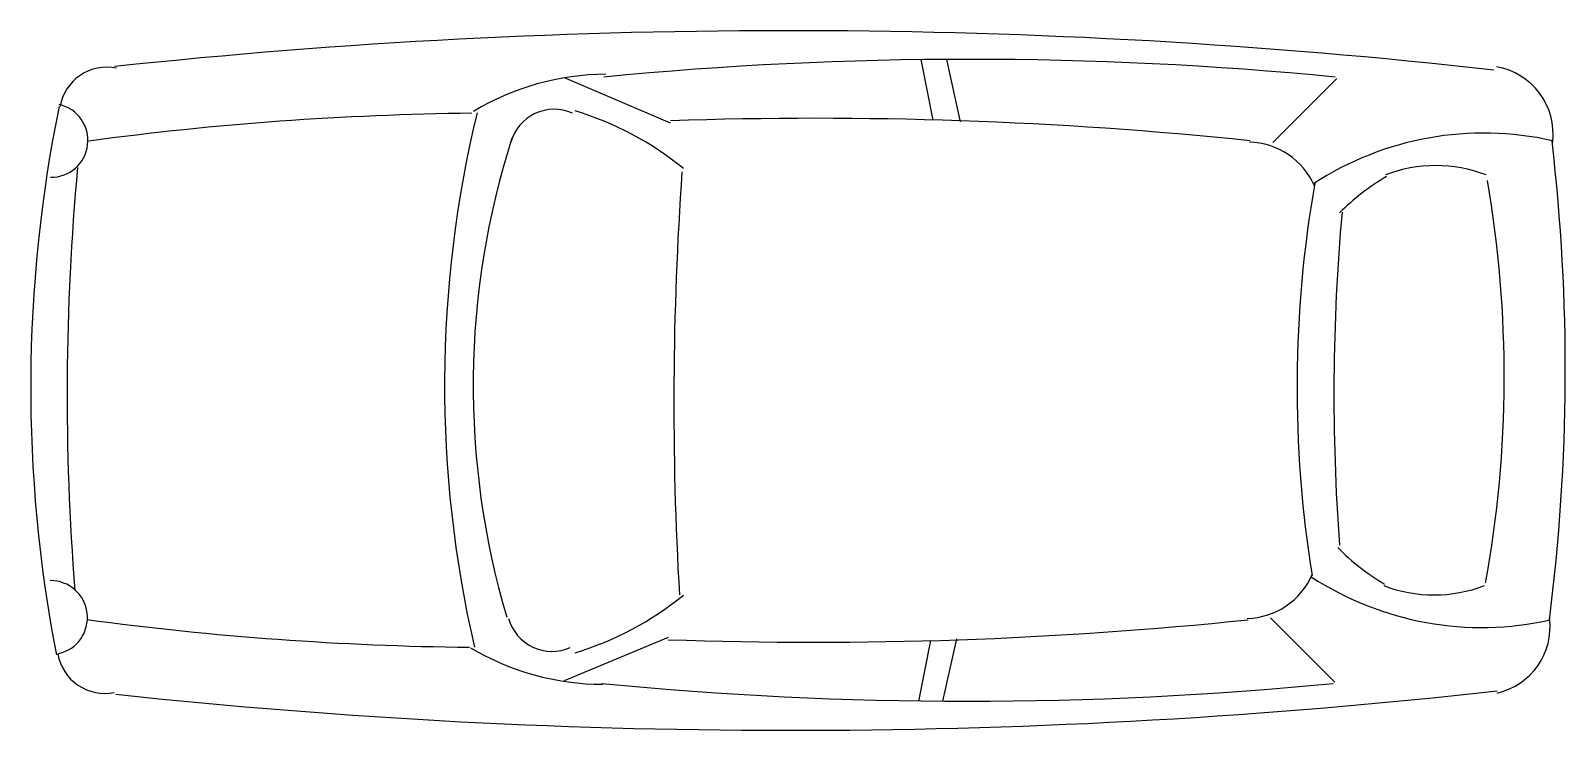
# Model space of a CAD drawing. Extents: x 25222 to 28763, y 67739 to 69352.
import ezdxf

# ---------------------------------------------------------------- set-up
doc = ezdxf.new("R2010")
doc.units = 0
doc.header["$LTSCALE"] = 32258
doc.header["$MEASUREMENT"] = 0
doc.layers.get('0').update_dxf_attribs({"linetype": 'CONTINUOUS'})

msp = doc.modelspace()

# ---------------------------------------------------------------- linework, layer by layer
at = {"linetype": 'CONTINUOUS'}
for p, q in [((27275.857, 69285.681), (27303.857, 69145.681)), ((27334.857, 69285.681), (27366.857, 69141.681)), ((26697.857, 69138.681), (26453.857, 69242.681)), ((28235.857, 69241.681), (28087.857, 69093.681)), ((28230.857, 67849.681), (28082.857, 67997.681)), ((26692.857, 67952.681), (26452.857, 67852.681)), ((27270.857, 67805.681), (27298.857, 67945.681)), ((27326.857, 67805.681), (27358.857, 67949.681))]:
    msp.add_line(p, q, dxfattribs=at)
for centre, radius, start, end in [((26969.857, 54689.681), 14662, 83.6251087, 96.0859168), ((25397.857, 69157.681), 110, 78.516414, 169.998056), ((27387.857, 60565.681), 8720, 84.4456029, 95.5517176), ((28577.857, 69113.681), 157, 353.010809, 80.465668), ((26555.857, 68641.681), 610, 90.657571, 120.773673), ((28447.857, 68529.681), 3226, 168.43022, 191.030554), ((25268.857, 69098.681), 85, 269.325963, 77.076156), ((26318.857, 61928.681), 7233, 90.6274051, 97.6496081), ((28847.857, 68533.681), 2671, 166.378944, 193.052813), ((26429.857, 69066.681), 104, 66.171811, 164.372616), ((26272.857, 68479.681), 717, 50.603751, 73.384958), ((27033.857, 59442.681), 9707, 84.0755565, 91.9830707), ((28112.857, 68532.681), 1870, 162.222993, 196.561585), ((28029.857, 68926.681), 168, 23.512169, 88.63526), ((28574.857, 68396.681), 719, 77.297459, 123.137463), ((24203.857, 68569.681), 4559, 352.729849, 6.638031), ((30971.857, 68513.681), 5666, 174.704772, 184.584999), ((34284.857, 68492.681), 7579, 175.961136, 183.3426541), ((28603.857, 68577.681), 506, 120.107268, 135.63259), ((28463.857, 68717.681), 323, 68.916644, 111.066804), ((30863.857, 68529.681), 2720, 170.049373, 189.184207), ((25964.857, 68553.681), 2657, 349.701711, 9.812966), ((32907.857, 68513.681), 4679, 174.852247, 184.266825), ((28599.857, 68513.681), 506, 224.36741, 239.892732), ((28024.857, 68164.681), 168, 271.36474, 336.487831), ((25267.857, 67998.681), 85, 282.923844, 90.674037), ((28569.857, 68694.681), 719, 236.862537, 282.702541), ((28459.857, 68373.681), 323, 248.933196, 291.083356), ((26272.857, 68604.681), 717, 286.615042, 309.396249), ((26313.857, 75162.681), 7233, 262.3503919, 269.3725949), ((26424.857, 68024.681), 104, 195.627384, 293.828189), ((27028.857, 77648.681), 9707, 268.0169293, 275.9244435), ((28570.857, 67977.681), 157, 282.885169, 6.952957), ((26542.857, 68441.681), 597, 239.18603, 269.904011), ((25392.857, 67933.681), 110, 190.001944, 281.483586), ((27382.857, 76525.681), 8720, 264.4482824, 275.5543971), ((26975.857, 82369.681), 14631, 263.8892387, 276.3961122)]:
    msp.add_arc(centre, radius, start, end, dxfattribs=at)

doc.saveas('drawing.dxf')
